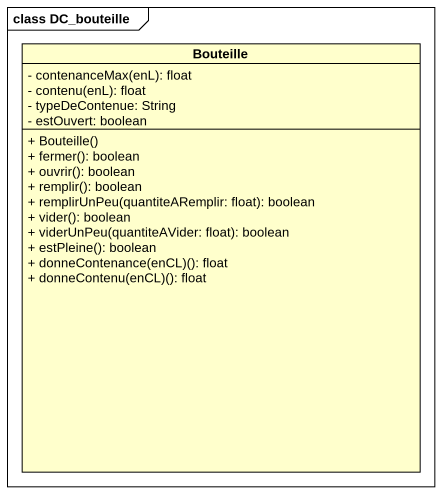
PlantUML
@startuml
mainframe class DC_bouteille
hide circle
hide empty members
skinparam classAttributeIconSize 0
class Bouteille {
  {field} - contenanceMax(enL): float
  {field} - contenu(enL): float
  - typeDeContenue: String
  - estOuvert: boolean
  + Bouteille()
  + fermer(): boolean
  + ouvrir(): boolean
  + remplir(): boolean
  + remplirUnPeu(quantiteARemplir: float): boolean
  + vider(): boolean
  + viderUnPeu(quantiteAVider: float): boolean
  + estPleine(): boolean
  + donneContenance(enCL)(): float
  + donneContenu(enCL)(): float
}
@enduml
